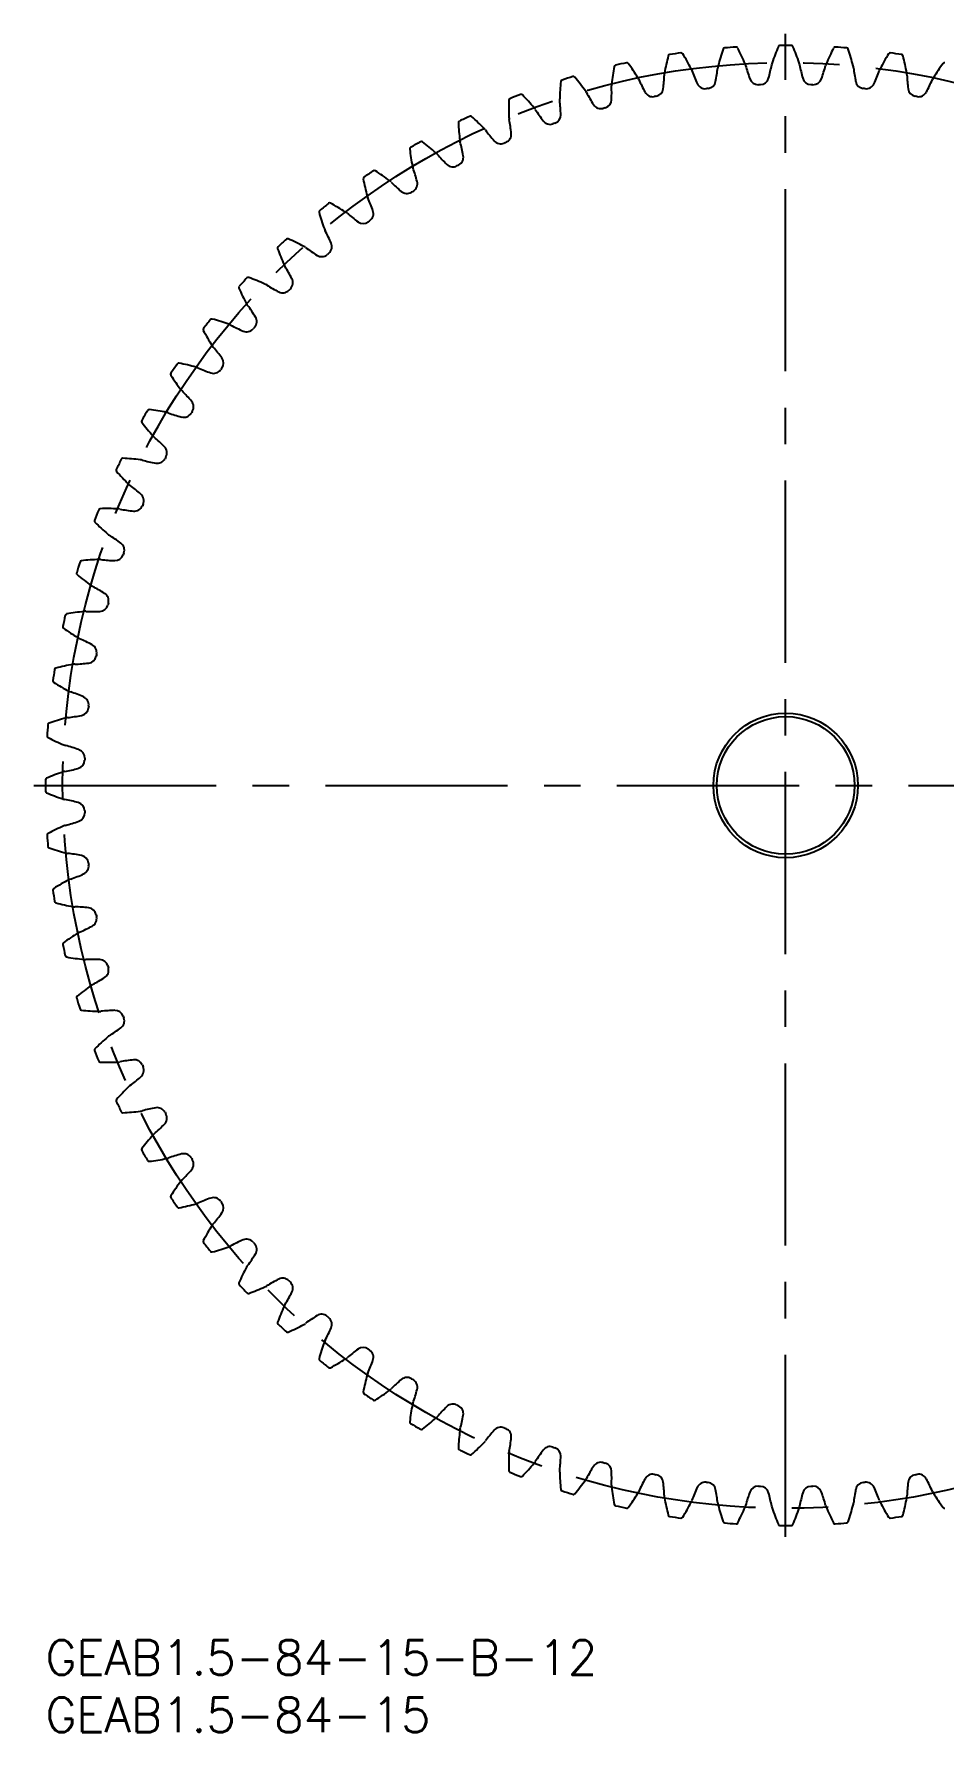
# Model space of a CAD drawing. Extents: x -1 to 177, y -8 to 140.
# Drawn here: x -1 to 78.2, y -8 to 140 of the extents above; entities that cross this region are included whole.
import ezdxf

# ---------------------------------------------------------------- set-up
doc = ezdxf.new("R2010")
doc.units = 0
doc.header["$LTSCALE"] = 0.5
doc.linetypes.add('CENTER', pattern=[50.8, 31.75, -6.35, 6.35, -6.35])
for name, color, linetype in [('MSM_CENTER', 1, 'CENTER'), ('MSM_CONTINUOUS', 7, 'CONTINUOUS'), ('MSM_PART_NUMBER', 7, 'CONTINUOUS')]:
    doc.layers.add(name, color=color, linetype=linetype)
doc.styles.get("Standard").update_dxf_attribs({"font": 'txt.shx', "height": 2, "bigfont": 'bigfont.shx'})

# ---------------------------------------------------------------- blocks, each defined once
blk = doc.blocks.new('*U3')
at = {"layer": 'MSM_PART_NUMBER'}
blk.add_text('GEAB1.5-84-15-B-12', height=3, dxfattribs=at).set_placement((0, -3))
blk = doc.blocks.new('*U4')
at = {"layer": 'MSM_PART_NUMBER'}
blk.add_text('GEAB1.5-84-15', height=3, dxfattribs=at).set_placement((0, -8))

msp = doc.modelspace()

# ---------------------------------------------------------------- linework, layer by layer
at = {"layer": 'MSM_CENTER'}
for p, q in [((64.5, 9), (64.5, 140)), ((-1, 74.5), (130, 74.5))]:
    msp.add_line(p, q, dxfattribs=at)
msp.add_circle((64.5, 74.5), 63, dxfattribs=at)
at = {"layer": 'MSM_CONTINUOUS'}
for radius in [6.3, 6]:
    msp.add_circle((64.5, 74.5), radius, dxfattribs=at)
for centre, radius, start, end in [((74.6, 132.83), 21, 165.4982, 169.6429), ((54.42, 138.06), 0.15, 99.0128, 165.4982), ((64.5, 74.5), 64.5, 98.13, 99.0128), ((55.4, 138.2), 0.15, 31.6448, 98.13), ((37.65, 127.26), 21, 27.5, 31.6447), ((78.94, 131.92), 21, 161.2125, 165.3571), ((59.2, 138.63), 0.15, 94.7271, 161.2125), ((64.5, 74.5), 64.5, 93.8443, 94.7271), ((60.19, 138.71), 0.15, 27.3591, 93.8443), ((41.67, 129.12), 21, 23.2143, 27.359), ((83.19, 130.68), 21, 156.9267, 161.0714), ((64, 138.85), 0.15, 90.4414, 156.9267), ((64.5, 74.5), 64.5, 89.5586, 90.4414), ((65, 138.85), 0.15, 23.0733, 89.5586), ((45.81, 130.68), 21, 18.9286, 23.0733), ((87.33, 129.12), 21, 152.641, 156.7857), ((68.81, 138.71), 0.15, 86.1557, 152.641), ((64.5, 74.5), 64.5, 85.2729, 86.1557), ((69.8, 138.63), 0.15, 18.7877, 85.2729), ((50.06, 131.92), 21, 14.6429, 18.7875), ((91.35, 127.26), 21, 148.3553, 152.5), ((73.6, 138.2), 0.15, 81.87, 148.3553), ((64.5, 74.5), 64.5, 80.9872, 81.87), ((74.58, 138.06), 0.15, 14.5018, 80.9872), ((54.4, 132.83), 21, 10.3571, 14.5018), ((64.5, 74.5), 64.5, 106.7015, 107.5842), ((46.01, 136.14), 0.15, 40.2163, 106.7015), ((30.09, 122.67), 21, 36.0714, 40.2161), ((70.22, 133.43), 21, 169.7839, 173.9286), ((49.7, 137.12), 0.15, 103.2985, 169.7839), ((64.5, 74.5), 64.5, 102.4158, 103.2985), ((50.66, 137.35), 0.15, 35.9306, 102.4158), ((33.78, 125.11), 21, 31.7857, 35.9304), ((50.57, 135.52), 1.25, 23.9963, 31.7857), ((35.28, 137.29), 18.67, 353.6643, 357.3935), ((55.17, 136.39), 1.25, 169.6429, 177.4323), ((55.17, 136.39), 1.25, 19.7106, 27.5), ((73.91, 143.11), 18.67, 199.7494, 203.4786), ((40.05, 139.3), 18.67, 349.3786, 353.1078), ((59.82, 136.91), 1.25, 165.3571, 173.1466), ((59.82, 136.91), 1.25, 15.4249, 23.2143), ((79.01, 142.22), 18.67, 195.4637, 199.1929), ((44.97, 140.94), 18.67, 345.0929, 348.8221), ((64.5, 137.08), 1.25, 161.0714, 168.8608), ((64.5, 137.08), 1.25, 11.1392, 18.9286), ((84.03, 140.94), 18.67, 191.1779, 194.9071), ((49.99, 142.22), 18.67, 340.8071, 344.5363), ((69.18, 136.91), 1.25, 156.7857, 164.5751), ((69.18, 136.91), 1.25, 6.8534, 14.6429), ((88.95, 139.3), 18.67, 186.8922, 190.6214), ((55.09, 143.11), 18.67, 336.5214, 340.2506), ((73.83, 136.39), 1.25, 152.5, 160.2894), ((73.83, 136.39), 1.25, 2.5677, 10.3571), ((93.72, 137.29), 18.67, 182.6065, 186.3357), ((78.43, 135.52), 1.25, 148.2143, 156.0037), ((95.22, 125.11), 21, 144.0696, 148.2143), ((78.34, 137.35), 0.15, 77.5842, 144.0696), ((64.5, 74.5), 64.5, 110.9872, 111.87), ((41.45, 134.58), 0.15, 44.5018, 110.9872), ((26.58, 119.97), 21, 40.3571, 44.5018), ((65.8, 133.69), 21, 174.0696, 178.2143), ((45.06, 135.84), 0.15, 107.5842, 174.0696), ((46.05, 134.3), 1.25, 28.282, 36.0714), ((63.58, 143.75), 18.67, 208.3208, 212.05), ((30.67, 134.93), 18.67, 357.95, 1.6792), ((50.57, 135.52), 1.25, 173.9286, 181.718), ((68.76, 143.63), 18.67, 204.0351, 207.7643), ((52.91, 135.28), 0.75, 207.7643, 280.8003), ((53.09, 135.31), 0.75, 280.6283, 353.6643), ((57.48, 135.98), 0.75, 203.4786, 276.5145), ((64.5, 74.5), 61.12, 96.3426, 96.5145), ((57.66, 136), 0.75, 276.3426, 349.3786), ((62.09, 136.33), 0.75, 199.1929, 272.2288), ((64.5, 74.5), 61.12, 92.0569, 92.2288), ((62.28, 136.34), 0.75, 272.0569, 345.0929), ((66.72, 136.34), 0.75, 194.9071, 267.9431), ((64.5, 74.5), 61.12, 87.7712, 87.9431), ((66.91, 136.33), 0.75, 267.7711, 340.8071), ((71.34, 136), 0.75, 190.6214, 263.6575), ((64.5, 74.5), 61.12, 83.4855, 83.6574), ((71.52, 135.98), 0.75, 263.4854, 336.5214), ((75.91, 135.31), 0.75, 186.3357, 259.3717), ((76.09, 135.28), 0.75, 259.1997, 332.2357), ((60.24, 143.63), 18.67, 332.2357, 335.9649), ((61.37, 133.62), 21, 178.3553, 182.5), ((40.53, 134.22), 0.15, 111.87, 178.3553), ((41.64, 132.76), 1.25, 32.5677, 40.3571), ((58.41, 143.49), 18.67, 212.6065, 216.3357), ((46.05, 134.3), 1.25, 178.2143, 186.0037), ((26.25, 132.23), 18.67, 2.2357, 5.9649), ((48.4, 134.24), 0.75, 212.05, 285.086), ((64.5, 74.5), 61.12, 104.914, 105.086), ((48.58, 134.29), 0.75, 284.914, 357.95), ((64.5, 74.5), 61.12, 100.6283, 100.8003), ((64.5, 74.5), 61.12, 79.1997, 79.3717), ((36.13, 132.26), 0.15, 116.1557, 182.641), ((56.96, 133.22), 21, 182.641, 186.7857), ((64.5, 74.5), 64.5, 115.2729, 116.1557), ((37.03, 132.69), 0.15, 48.7877, 115.2729), ((23.29, 117.01), 21, 44.6429, 48.7875), ((37.35, 130.89), 1.25, 36.8534, 44.6429), ((41.64, 132.76), 1.25, 182.5, 190.2894), ((22.04, 129.21), 18.67, 6.5214, 10.2506), ((43.98, 132.87), 0.75, 216.3357, 289.3717), ((64.5, 74.5), 61.12, 109.1997, 109.3717), ((44.15, 132.93), 0.75, 289.1997, 2.2357), ((64.5, 74.5), 64.5, 119.5586, 120.4414), ((32.76, 130.47), 0.15, 53.0734, 119.5586), ((20.23, 113.81), 21, 48.9286, 53.0733), ((37.35, 130.89), 1.25, 186.7857, 194.5751), ((18.07, 125.89), 18.67, 10.8071, 14.5363), ((53.27, 142.84), 18.67, 216.8922, 220.6214), ((39.67, 131.18), 0.75, 220.6214, 293.6574), ((64.5, 74.5), 61.12, 113.4855, 113.6574), ((39.84, 131.25), 0.75, 293.4854, 6.5214), ((31.9, 129.98), 0.15, 120.4414, 186.9267), ((52.59, 132.49), 21, 186.9267, 191.0714), ((33.21, 128.7), 1.25, 41.1392, 48.9286), ((48.2, 141.81), 18.67, 221.1779, 224.9071), ((35.67, 129.25), 0.75, 297.7712, 10.8071), ((27.84, 127.39), 0.15, 124.7271, 191.2125), ((48.29, 131.44), 21, 191.2125, 195.3571), ((64.5, 74.5), 64.5, 123.8443, 124.7271), ((28.66, 127.95), 0.15, 57.359, 123.8443), ((17.42, 110.39), 21, 53.2143, 57.359), ((33.21, 128.7), 1.25, 191.0714, 198.8608), ((14.36, 122.28), 18.67, 15.0929, 18.8221), ((35.51, 129.16), 0.75, 224.9071, 297.9431), ((64.5, 74.5), 61.12, 117.7712, 117.9431), ((29.24, 126.21), 1.25, 195.3571, 203.1466), ((29.24, 126.21), 1.25, 45.4249, 53.2143), ((43.21, 140.4), 18.67, 225.4637, 229.1929), ((31.5, 126.84), 0.75, 229.1929, 302.2288), ((64.5, 74.5), 61.12, 122.0569, 122.2288), ((31.66, 126.94), 0.75, 302.0569, 15.0929), ((23.99, 124.5), 0.15, 129.0128, 195.4982), ((44.08, 130.07), 21, 195.4982, 199.6429), ((64.5, 74.5), 64.5, 128.13, 129.0128), ((24.77, 125.12), 0.15, 61.6447, 128.13), ((14.86, 106.77), 21, 57.5, 61.6447), ((25.48, 123.43), 1.25, 49.7106, 57.5), ((38.35, 138.63), 18.67, 229.7494, 233.4786), ((10.93, 118.39), 18.67, 19.3786, 23.1078), ((27.83, 124.34), 0.75, 306.3426, 19.3786), ((25.48, 123.43), 1.25, 199.6429, 207.4323), ((7.8, 114.27), 18.67, 23.6643, 27.3935), ((27.68, 124.23), 0.75, 233.4786, 306.5145), ((64.5, 74.5), 61.12, 126.3426, 126.5145), ((20.37, 121.33), 0.15, 133.2985, 199.7839), ((64.5, 74.5), 64.5, 132.4158, 133.2985), ((21.1, 122.01), 0.15, 65.9304, 132.4158), ((12.59, 102.97), 21, 61.7857, 65.9304), ((21.93, 120.38), 1.25, 53.9963, 61.7857), ((33.63, 136.49), 18.67, 234.0351, 237.7643), ((24.21, 121.46), 0.75, 310.6283, 23.6643), ((39.99, 128.39), 21, 199.7839, 203.9286), ((24.07, 121.34), 0.75, 237.7643, 310.8003), ((64.5, 74.5), 61.12, 130.6283, 130.8003), ((64.5, 74.5), 64.5, 136.7015, 137.5842), ((17.67, 118.63), 0.15, 70.2161, 136.7015), ((10.61, 99.01), 21, 66.0714, 70.2161), ((21.93, 120.38), 1.25, 203.9286, 211.718), ((4.99, 109.92), 18.67, 27.95, 31.6792), ((20.81, 118.32), 0.75, 314.9141, 27.95), ((16.99, 117.9), 0.15, 137.5842, 204.0696), ((36.03, 126.41), 21, 204.0696, 208.2143), ((18.62, 117.07), 1.25, 58.282, 66.0714), ((29.08, 134.01), 18.67, 238.3208, 242.05), ((20.68, 118.19), 0.75, 242.05, 315.086), ((64.5, 74.5), 61.12, 134.914, 135.086), ((18.62, 117.07), 1.25, 208.2143, 216.0037), ((2.51, 105.37), 18.67, 32.2357, 35.9649), ((13.88, 114.23), 0.15, 141.87, 208.3553), ((32.23, 124.14), 21, 208.3553, 212.5), ((64.5, 74.5), 64.5, 140.9872, 141.87), ((14.5, 115.01), 0.15, 74.5018, 140.9872), ((8.93, 94.92), 21, 70.3571, 74.5018), ((15.57, 113.52), 1.25, 62.5677, 70.3571), ((24.73, 131.2), 18.67, 242.6065, 246.3357), ((17.54, 114.79), 0.75, 246.3357, 319.3717), ((64.5, 74.5), 61.12, 139.1997, 139.3717), ((17.66, 114.93), 0.75, 319.1998, 32.2357), ((15.57, 113.52), 1.25, 212.5, 220.2894), ((0.37, 100.65), 18.67, 36.5214, 40.2506), ((64.5, 74.5), 64.5, 145.2729, 146.1557), ((11.61, 111.16), 0.15, 78.7875, 145.2729), ((7.56, 90.71), 21, 74.6429, 78.7875), ((14.77, 111.32), 0.75, 323.4855, 36.5214), ((11.05, 110.34), 0.15, 146.1557, 212.641), ((28.61, 121.58), 21, 212.641, 216.7857), ((12.79, 109.76), 1.25, 66.8534, 74.6429), ((20.61, 128.07), 18.67, 246.8922, 250.6214), ((14.66, 111.17), 0.75, 250.6214, 323.6574), ((64.5, 74.5), 61.12, 143.4855, 143.6574), ((12.79, 109.76), 1.25, 216.7857, 224.5751), ((-1.4, 95.79), 18.67, 40.8071, 44.5363), ((64.5, 74.5), 64.5, 149.5586, 150.4414), ((9.02, 107.1), 0.15, 83.0733, 149.5586), ((6.51, 86.41), 21, 78.9286, 83.0733), ((10.3, 105.79), 1.25, 71.1392, 78.9286), ((16.72, 124.64), 18.67, 251.1779, 254.9071), ((12.06, 107.34), 0.75, 254.9071, 327.9431), ((64.5, 74.5), 61.12, 147.7712, 147.9431), ((12.16, 107.5), 0.75, 327.7712, 40.8071), ((8.53, 106.24), 0.15, 150.4414, 216.9267), ((25.19, 118.77), 21, 216.9267, 221.0714), ((10.3, 105.79), 1.25, 221.0714, 228.8608), ((-2.81, 90.8), 18.67, 45.0929, 48.8221), ((9.84, 103.49), 0.75, 332.0569, 45.0929), ((64.5, 74.5), 64.5, 153.8443, 154.7271), ((6.74, 102.87), 0.15, 87.359, 153.8443), ((5.78, 82.04), 21, 83.2143, 87.359), ((8.11, 101.65), 1.25, 75.4249, 83.2143), ((13.11, 120.93), 18.67, 255.4637, 259.1929), ((9.75, 103.33), 0.75, 259.1929, 332.2288), ((64.5, 74.5), 61.12, 152.0569, 152.2288), ((6.31, 101.97), 0.15, 154.7271, 221.2125), ((21.99, 115.71), 21, 221.2125, 225.3571), ((8.11, 101.65), 1.25, 225.3571, 233.1466), ((-3.84, 85.73), 18.67, 49.3786, 53.1078), ((7.82, 99.33), 0.75, 336.3426, 49.3786), ((64.5, 74.5), 64.5, 158.13, 159.0128), ((4.78, 98.47), 0.15, 91.6447, 158.13), ((5.38, 77.63), 21, 87.5, 91.6447), ((6.24, 97.36), 1.25, 79.7106, 87.5), ((9.79, 116.96), 18.67, 259.7494, 263.4786), ((7.75, 99.16), 0.75, 263.4786, 336.5145), ((64.5, 74.5), 61.12, 156.3426, 156.5145), ((4.42, 97.55), 0.15, 159.0128, 225.4982), ((19.03, 112.42), 21, 225.4982, 229.6429), ((6.24, 97.36), 1.25, 229.6428, 237.4323), ((-4.49, 80.59), 18.67, 53.6643, 57.3935), ((6.13, 95.02), 0.75, 340.6283, 53.6643), ((64.5, 74.5), 61.12, 160.6283, 160.8003), ((64.5, 74.5), 64.5, 162.4158, 163.2985), ((3.16, 93.94), 0.15, 95.9304, 162.4158), ((5.31, 73.2), 21, 91.7857, 95.9304), ((4.7, 92.95), 1.25, 83.9963, 91.7857), ((6.77, 112.75), 18.67, 264.0351, 267.7643), ((6.07, 94.85), 0.75, 267.7643, 340.8003), ((2.86, 92.99), 0.15, 163.2985, 229.7839), ((16.33, 108.91), 21, 229.7839, 233.9286), ((4.7, 92.95), 1.25, 233.9286, 241.718), ((-4.75, 75.42), 18.67, 57.95, 61.6792), ((4.76, 90.6), 0.75, 344.914, 57.95), ((64.5, 74.5), 61.12, 164.914, 165.086), ((64.5, 74.5), 64.5, 166.7015, 167.5842), ((1.88, 89.3), 0.15, 100.2161, 166.7015), ((5.57, 68.78), 21, 96.0714, 100.2161), ((3.48, 88.43), 1.25, 88.282, 96.0714), ((4.07, 108.33), 18.67, 268.3208, 272.05), ((4.71, 90.42), 0.75, 272.05, 345.086), ((1.65, 88.34), 0.15, 167.5842, 234.0696), ((13.89, 105.22), 21, 234.0696, 238.2143), ((3.48, 88.43), 1.25, 238.2143, 246.0037), ((-4.63, 70.24), 18.67, 62.2357, 65.9649), ((3.72, 86.09), 0.75, 349.1997, 62.2357), ((64.5, 74.5), 61.12, 169.1997, 169.3717), ((64.5, 74.5), 64.5, 170.9872, 171.87), ((0.94, 84.58), 0.15, 104.502, 170.9872), ((6.17, 64.4), 21, 100.3571, 104.5018), ((2.61, 83.83), 1.25, 92.5677, 100.3571), ((1.71, 103.72), 18.67, 272.6065, 276.3357), ((3.69, 85.91), 0.75, 276.3357, 349.3717), ((0.8, 83.6), 0.15, 171.87, 238.3553), ((11.74, 101.35), 21, 238.3553, 242.5), ((2.61, 83.83), 1.25, 242.5, 250.2894), ((-4.11, 65.09), 18.67, 66.5214, 70.2506), ((3.02, 81.52), 0.75, 353.4854, 66.5214), ((64.5, 74.5), 61.12, 173.4855, 173.6574), ((0.37, 79.8), 0.15, 108.7875, 175.2729), ((7.08, 60.06), 21, 104.6429, 108.7875), ((2.09, 79.18), 1.25, 96.8534, 104.6429), ((-0.3, 98.95), 18.67, 276.8922, 280.6214), ((3, 81.34), 0.75, 280.6214, 353.6574), ((0.29, 78.81), 0.15, 176.1557, 242.641), ((64.5, 74.5), 64.5, 175.2729, 176.1557), ((9.88, 97.33), 21, 242.641, 246.7857), ((2.09, 79.18), 1.25, 246.7857, 254.5751), ((-3.22, 59.99), 18.67, 70.8071, 74.5363), ((2.67, 76.91), 0.75, 357.7712, 70.8071), ((8.32, 55.81), 21, 108.9286, 113.0733), ((1.92, 74.5), 1.25, 101.1392, 108.9286), ((-1.94, 94.03), 18.67, 281.1779, 284.9071), ((2.66, 76.72), 0.75, 284.9071, 357.9431), ((64.5, 74.5), 61.12, 177.7712, 177.9431), ((0.15, 75), 0.15, 113.0733, 179.5586), ((64.5, 74.5), 64.5, 179.5586, 180.4414), ((0.15, 74), 0.15, 180.4414, 246.9267), ((8.32, 93.19), 21, 246.9267, 251.0714), ((1.92, 74.5), 1.25, 251.0714, 258.8608), ((-1.94, 54.97), 18.67, 75.0929, 78.8221), ((2.66, 72.28), 0.75, 2.0569, 75.0929), ((-3.22, 89.01), 18.67, 285.4637, 289.1929), ((2.67, 72.09), 0.75, 289.1929, 2.2288), ((64.5, 74.5), 61.12, 182.0569, 182.2288), ((0.29, 70.19), 0.15, 117.359, 183.8443), ((64.5, 74.5), 64.5, 183.8443, 184.7271), ((9.88, 51.67), 21, 113.2143, 117.359), ((2.09, 69.82), 1.25, 105.4249, 113.2143), ((0.37, 69.2), 0.15, 184.7271, 251.2125), ((7.08, 88.94), 21, 251.2125, 255.3571), ((2.09, 69.82), 1.25, 255.3571, 263.1466), ((-0.3, 50.05), 18.67, 79.3786, 83.1078), ((3, 67.66), 0.75, 6.3426, 79.3786), ((-4.11, 83.91), 18.67, 289.7494, 293.4786), ((3.02, 67.48), 0.75, 293.4786, 6.5145), ((64.5, 74.5), 61.12, 186.3426, 186.5145), ((0.8, 65.4), 0.15, 121.6447, 188.13), ((64.5, 74.5), 64.5, 188.13, 189.0128), ((11.74, 47.65), 21, 117.5, 121.6447), ((2.61, 65.17), 1.25, 109.7106, 117.5), ((0.94, 64.42), 0.15, 189.0128, 255.4982), ((6.17, 84.6), 21, 255.4982, 259.6429), ((2.61, 65.17), 1.25, 259.6428, 267.4323), ((1.71, 45.28), 18.67, 83.6643, 87.3935), ((3.69, 63.09), 0.75, 10.6283, 83.6643), ((-4.63, 78.76), 18.67, 294.0351, 297.7643), ((3.72, 62.91), 0.75, 297.7643, 10.8003), ((64.5, 74.5), 61.12, 190.6283, 190.8003), ((1.65, 60.66), 0.15, 125.9304, 192.4158), ((13.89, 43.78), 21, 121.7857, 125.9304), ((3.48, 60.57), 1.25, 113.9963, 121.7857), ((64.5, 74.5), 64.5, 192.4158, 193.2985), ((1.88, 59.7), 0.15, 193.2985, 259.7839), ((5.57, 80.22), 21, 259.7839, 263.9286), ((3.48, 60.57), 1.25, 263.9286, 271.718), ((4.07, 40.67), 18.67, 87.95, 91.6792), ((4.71, 58.58), 0.75, 14.9141, 87.95), ((-4.75, 73.58), 18.67, 298.3208, 302.05), ((4.76, 58.4), 0.75, 302.05, 15.086), ((64.5, 74.5), 61.12, 194.914, 195.086), ((16.33, 40.09), 21, 126.0714, 130.2161), ((4.7, 56.05), 1.25, 118.282, 126.0714), ((2.86, 56.01), 0.15, 130.2163, 196.7015), ((64.5, 74.5), 64.5, 196.7015, 197.5842), ((3.16, 55.06), 0.15, 197.5842, 264.0696), ((5.31, 75.8), 21, 264.0696, 268.2143), ((4.7, 56.05), 1.25, 268.2143, 276.0037), ((6.77, 36.25), 18.67, 92.2357, 95.9649), ((6.07, 54.15), 0.75, 19.1997, 92.2357), ((-4.49, 68.41), 18.67, 302.6065, 306.3357), ((6.13, 53.98), 0.75, 306.3357, 19.3717), ((64.5, 74.5), 61.12, 199.1997, 199.3717), ((19.03, 36.58), 21, 130.3571, 134.5018), ((6.24, 51.64), 1.25, 122.5677, 130.3571), ((4.42, 51.45), 0.15, 134.5018, 200.9872), ((64.5, 74.5), 64.5, 200.9872, 201.87), ((4.78, 50.53), 0.15, 201.87, 268.3553), ((5.38, 71.37), 21, 268.3553, 272.5), ((6.24, 51.64), 1.25, 272.5, 280.2894), ((9.79, 32.04), 18.67, 96.5214, 100.2506), ((7.75, 49.84), 0.75, 23.4854, 96.5214), ((-3.84, 63.27), 18.67, 306.8922, 310.6214), ((7.82, 49.67), 0.75, 310.6214, 23.6574), ((64.5, 74.5), 61.12, 203.4855, 203.6574), ((21.99, 33.29), 21, 134.6429, 138.7875), ((8.11, 47.35), 1.25, 126.8534, 134.6429), ((6.31, 47.03), 0.15, 138.7875, 205.2729), ((64.5, 74.5), 64.5, 205.2729, 206.1557), ((6.74, 46.13), 0.15, 206.1557, 272.641), ((5.78, 66.96), 21, 272.641, 276.7857), ((8.11, 47.35), 1.25, 276.7857, 284.5751), ((13.11, 28.07), 18.67, 100.8071, 104.5363), ((9.75, 45.67), 0.75, 27.7712, 100.8071), ((64.5, 74.5), 61.12, 207.7712, 207.9431), ((-2.81, 58.2), 18.67, 311.1779, 314.9071), ((9.84, 45.51), 0.75, 314.9071, 27.9431), ((25.19, 30.23), 21, 138.9286, 143.0733), ((10.3, 43.21), 1.25, 131.1392, 138.9286), ((8.53, 42.76), 0.15, 143.0733, 209.5586), ((64.5, 74.5), 64.5, 209.5586, 210.4414), ((9.02, 41.9), 0.15, 210.4414, 276.9267), ((6.51, 62.59), 21, 276.9267, 281.0714), ((10.3, 43.21), 1.25, 281.0714, 288.8608), ((16.72, 24.36), 18.67, 105.0929, 108.8221), ((12.06, 41.66), 0.75, 32.0569, 105.0929), ((64.5, 74.5), 61.12, 212.0569, 212.2288), ((12.16, 41.5), 0.75, 319.1929, 32.2288), ((28.61, 27.42), 21, 143.2143, 147.359), ((12.79, 39.24), 1.25, 135.4249, 143.2143), ((-1.4, 53.21), 18.67, 315.4637, 319.1929), ((11.05, 38.66), 0.15, 147.359, 213.8443), ((64.5, 74.5), 64.5, 213.8443, 214.7271), ((20.61, 20.93), 18.67, 109.3786, 113.1078), ((14.66, 37.83), 0.75, 36.3426, 109.3786), ((11.61, 37.84), 0.15, 214.7271, 281.2125), ((7.56, 58.29), 21, 281.2125, 285.3571), ((12.79, 39.24), 1.25, 285.3571, 293.1466), ((0.37, 48.35), 18.67, 319.7494, 323.4786), ((64.5, 74.5), 61.12, 216.3426, 216.5145), ((14.77, 37.68), 0.75, 323.4786, 36.5145), ((32.23, 24.86), 21, 147.5, 151.6447), ((15.57, 35.48), 1.25, 139.7106, 147.5), ((13.88, 34.77), 0.15, 151.6447, 218.13), ((64.5, 74.5), 64.5, 218.13, 219.0128), ((8.93, 54.08), 21, 285.4982, 289.6429), ((15.57, 35.48), 1.25, 289.6428, 297.4323), ((24.73, 17.8), 18.67, 113.6643, 117.3935), ((17.54, 34.21), 0.75, 40.6283, 113.6643), ((64.5, 74.5), 61.12, 220.6283, 220.8003), ((17.66, 34.07), 0.75, 327.7643, 40.8003), ((14.5, 33.99), 0.15, 219.0128, 285.4982), ((18.62, 31.93), 1.25, 143.9963, 151.7857), ((2.51, 43.63), 18.67, 324.0351, 327.7643), ((16.99, 31.1), 0.15, 155.9304, 222.4158), ((36.03, 22.59), 21, 151.7857, 155.9304), ((29.08, 14.99), 18.67, 117.95, 121.6792), ((20.68, 30.81), 0.75, 44.914, 117.95), ((64.5, 74.5), 61.12, 224.914, 225.086), ((20.81, 30.68), 0.75, 332.05, 45.086), ((64.5, 74.5), 64.5, 222.4158, 223.2985), ((17.67, 30.37), 0.15, 223.2985, 289.7839), ((10.61, 49.99), 21, 289.7839, 293.9286), ((18.62, 31.93), 1.25, 293.9286, 301.718), ((4.99, 39.08), 18.67, 328.3208, 332.05), ((39.99, 20.61), 21, 156.0714, 160.2161), ((21.93, 28.62), 1.25, 148.282, 156.0714), ((33.63, 12.51), 18.67, 122.2357, 125.9649), ((24.07, 27.66), 0.75, 49.1997, 122.2357), ((64.5, 74.5), 61.12, 229.1997, 229.3717), ((20.37, 27.67), 0.15, 160.2161, 226.7015), ((64.5, 74.5), 64.5, 226.7015, 227.5842), ((21.1, 26.99), 0.15, 227.5842, 294.0696), ((12.59, 46.03), 21, 294.0696, 298.2143), ((21.93, 28.62), 1.25, 298.2143, 306.0037), ((7.8, 34.73), 18.67, 332.6065, 336.3357), ((24.21, 27.54), 0.75, 336.3357, 49.3717), ((44.08, 18.93), 21, 160.3571, 164.5018), ((25.48, 25.57), 1.25, 152.5677, 160.3571), ((38.35, 10.37), 18.67, 126.5214, 130.2506), ((27.68, 24.77), 0.75, 53.4854, 126.5214), ((64.5, 74.5), 61.12, 233.4855, 233.6574), ((27.83, 24.66), 0.75, 340.6214, 53.6574), ((23.99, 24.5), 0.15, 164.502, 230.9872), ((64.5, 74.5), 64.5, 230.9872, 231.87), ((24.77, 23.88), 0.15, 231.87, 298.3553), ((14.86, 42.23), 21, 298.3553, 302.5), ((25.48, 25.57), 1.25, 302.5, 310.2894), ((10.93, 30.61), 18.67, 336.8922, 340.6214), ((48.29, 17.56), 21, 164.6429, 168.7875), ((29.24, 22.79), 1.25, 156.8534, 164.6429), ((43.21, 8.6), 18.67, 130.8071, 134.5363), ((31.5, 22.16), 0.75, 57.7712, 130.8071), ((64.5, 74.5), 61.12, 237.7712, 237.9431), ((31.66, 22.06), 0.75, 344.9071, 57.9431), ((27.84, 21.61), 0.15, 168.7877, 235.2729), ((64.5, 74.5), 64.5, 235.2729, 236.1557), ((28.66, 21.05), 0.15, 236.1557, 302.641), ((17.42, 38.61), 21, 302.641, 306.7857), ((29.24, 22.79), 1.25, 306.7857, 314.5751), ((14.36, 26.72), 18.67, 341.1779, 344.9071), ((52.59, 16.51), 21, 168.9286, 173.0733), ((33.21, 20.3), 1.25, 161.1392, 168.9286), ((20.23, 35.19), 21, 306.9267, 311.0714), ((33.21, 20.3), 1.25, 311.0714, 318.8608), ((48.2, 7.19), 18.67, 135.0929, 138.8221), ((35.51, 19.84), 0.75, 62.0569, 135.0929), ((64.5, 74.5), 61.12, 242.0569, 242.2288), ((35.67, 19.75), 0.75, 349.1929, 62.2288), ((18.07, 23.11), 18.67, 345.4637, 349.1929), ((31.9, 19.02), 0.15, 173.0733, 239.5586), ((64.5, 74.5), 64.5, 239.5586, 240.4414), ((32.76, 18.53), 0.15, 240.4414, 306.9267), ((56.96, 15.78), 21, 173.2143, 177.359), ((37.35, 18.11), 1.25, 165.4249, 173.2143), ((53.27, 6.16), 18.67, 139.3786, 143.1078), ((39.67, 17.82), 0.75, 66.3426, 139.3786), ((64.5, 74.5), 61.12, 246.3426, 246.5145), ((39.84, 17.75), 0.75, 353.4786, 66.5145), ((36.13, 16.74), 0.15, 177.3591, 243.8443), ((64.5, 74.5), 64.5, 243.8443, 244.7271), ((23.29, 31.99), 21, 311.2125, 315.3571), ((37.35, 18.11), 1.25, 315.3571, 323.1466), ((61.37, 15.38), 21, 177.5, 181.6447), ((41.64, 16.24), 1.25, 169.7106, 177.5), ((22.04, 19.79), 18.67, 349.7494, 353.4786), ((58.41, 5.51), 18.67, 143.6643, 147.3935), ((43.98, 16.13), 0.75, 70.6283, 143.6643), ((64.5, 74.5), 61.12, 250.6283, 250.8003), ((44.15, 16.07), 0.75, 357.7643, 70.8003), ((37.03, 16.31), 0.15, 244.7271, 311.2125), ((26.58, 29.03), 21, 315.4982, 319.6429), ((41.64, 16.24), 1.25, 319.6429, 327.4323), ((26.25, 16.77), 18.67, 354.0351, 357.7643), ((46.05, 14.7), 1.25, 173.9963, 181.7857), ((63.58, 5.25), 18.67, 147.95, 151.6792), ((48.4, 14.76), 0.75, 74.914, 147.95), ((64.5, 74.5), 61.12, 254.914, 255.086), ((48.58, 14.71), 0.75, 2.05, 75.086), ((40.53, 14.78), 0.15, 181.6447, 248.13), ((64.5, 74.5), 64.5, 248.13, 249.0128), ((41.45, 14.42), 0.15, 249.0128, 315.4982), ((65.8, 15.31), 21, 181.7857, 185.9304), ((30.09, 26.33), 21, 319.7839, 323.9286), ((46.05, 14.7), 1.25, 323.9286, 331.718), ((30.67, 14.07), 18.67, 358.3208, 2.05), ((50.57, 13.48), 1.25, 178.282, 186.0714), ((70.22, 15.57), 21, 186.0714, 190.2161), ((68.76, 5.37), 18.67, 152.2357, 155.9649), ((52.91, 13.72), 0.75, 79.1997, 152.2357), ((64.5, 74.5), 61.12, 259.1997, 259.3717), ((53.09, 13.69), 0.75, 6.3357, 79.3717), ((35.28, 11.71), 18.67, 2.6065, 6.3357), ((73.91, 5.89), 18.67, 156.5214, 160.2506), ((57.48, 13.02), 0.75, 83.4854, 156.5214), ((64.5, 74.5), 61.12, 263.4855, 263.6574), ((57.66, 13), 0.75, 10.6214, 83.6574), ((62.09, 12.67), 0.75, 87.7712, 160.8071), ((64.5, 74.5), 61.12, 267.7712, 267.9431), ((62.28, 12.66), 0.75, 14.9071, 87.9432), ((66.72, 12.66), 0.75, 92.0569, 165.0929), ((64.5, 74.5), 61.12, 272.0569, 272.2288), ((66.91, 12.67), 0.75, 19.1929, 92.2289), ((71.34, 13), 0.75, 96.3426, 169.3786), ((64.5, 74.5), 61.12, 276.3426, 276.5145), ((71.52, 13.02), 0.75, 23.4786, 96.5146), ((55.09, 5.89), 18.67, 19.7494, 23.4786), ((93.72, 11.71), 18.67, 173.6643, 177.3935), ((75.91, 13.69), 0.75, 100.6283, 173.6643), ((64.5, 74.5), 61.12, 280.6283, 280.8003), ((76.09, 13.72), 0.75, 27.7643, 100.8003), ((60.24, 5.37), 18.67, 24.0351, 27.7643), ((45.06, 13.16), 0.15, 185.9306, 252.4158), ((64.5, 74.5), 64.5, 252.4158, 253.2985), ((46.01, 12.86), 0.15, 253.2985, 319.7839), ((49.7, 11.88), 0.15, 190.2161, 256.7015), ((33.78, 23.89), 21, 324.0696, 328.2143), ((50.57, 13.48), 1.25, 328.2143, 336.0037), ((55.17, 12.61), 1.25, 182.5677, 190.3571), ((74.6, 16.17), 21, 190.3571, 194.5018), ((37.65, 21.74), 21, 328.3553, 332.5), ((55.17, 12.61), 1.25, 332.5, 340.2894), ((40.05, 9.7), 18.67, 6.8922, 10.6214), ((59.82, 12.09), 1.25, 186.8534, 194.6429), ((79.01, 6.78), 18.67, 160.8071, 164.5363), ((44.97, 8.06), 18.67, 11.1779, 14.9071), ((84.03, 8.06), 18.67, 165.0929, 168.8221), ((49.99, 6.78), 18.67, 15.4637, 19.1929), ((69.18, 12.09), 1.25, 345.3571, 353.1466), ((88.95, 9.7), 18.67, 169.3786, 173.1078), ((73.83, 12.61), 1.25, 199.7106, 207.5), ((91.35, 21.74), 21, 207.5, 211.6447), ((54.4, 16.17), 21, 345.4982, 349.6429), ((73.83, 12.61), 1.25, 349.6429, 357.4323), ((78.43, 13.48), 1.25, 203.9963, 211.7857), ((95.22, 23.89), 21, 211.7857, 215.9304), ((64.5, 74.5), 64.5, 256.7015, 257.5842), ((50.66, 11.65), 0.15, 257.5842, 324.0696), ((54.42, 10.94), 0.15, 194.502, 260.9872), ((64.5, 74.5), 64.5, 260.9872, 261.87), ((55.4, 10.8), 0.15, 261.87, 328.3553), ((78.94, 17.08), 21, 194.6429, 198.7875), ((41.67, 19.88), 21, 332.641, 336.7857), ((59.82, 12.09), 1.25, 336.7857, 344.5751), ((64.5, 11.92), 1.25, 191.1392, 198.9286), ((83.19, 18.32), 21, 198.9286, 203.0733), ((45.81, 18.32), 21, 336.9267, 341.0714), ((64.5, 11.92), 1.25, 341.0714, 348.8608), ((69.18, 12.09), 1.25, 195.4249, 203.2143), ((87.33, 19.88), 21, 203.2143, 207.359), ((50.06, 17.08), 21, 341.2125, 345.3571), ((73.6, 10.8), 0.15, 211.6447, 278.13), ((64.5, 74.5), 64.5, 278.13, 279.0128), ((74.58, 10.94), 0.15, 279.0128, 345.4982), ((78.34, 11.65), 0.15, 215.9304, 282.4158), ((59.2, 10.37), 0.15, 198.7875, 265.2729), ((64.5, 74.5), 64.5, 265.2729, 266.1557), ((60.19, 10.29), 0.15, 266.1557, 332.641), ((64, 10.15), 0.15, 203.0733, 269.5586), ((64.5, 74.5), 64.5, 269.5586, 270.4414), ((65, 10.15), 0.15, 270.4414, 336.9267), ((68.81, 10.29), 0.15, 207.359, 273.8443), ((64.5, 74.5), 64.5, 273.8443, 274.7271), ((69.8, 10.37), 0.15, 274.7271, 341.2125)]:
    msp.add_arc(centre, radius, start, end, dxfattribs=at)

# ---------------------------------------------------------------- block references
for name in ['*U3', '*U4']:
    msp.add_blockref(name, (0, 0), dxfattribs=at)

doc.saveas('drawing.dxf')
